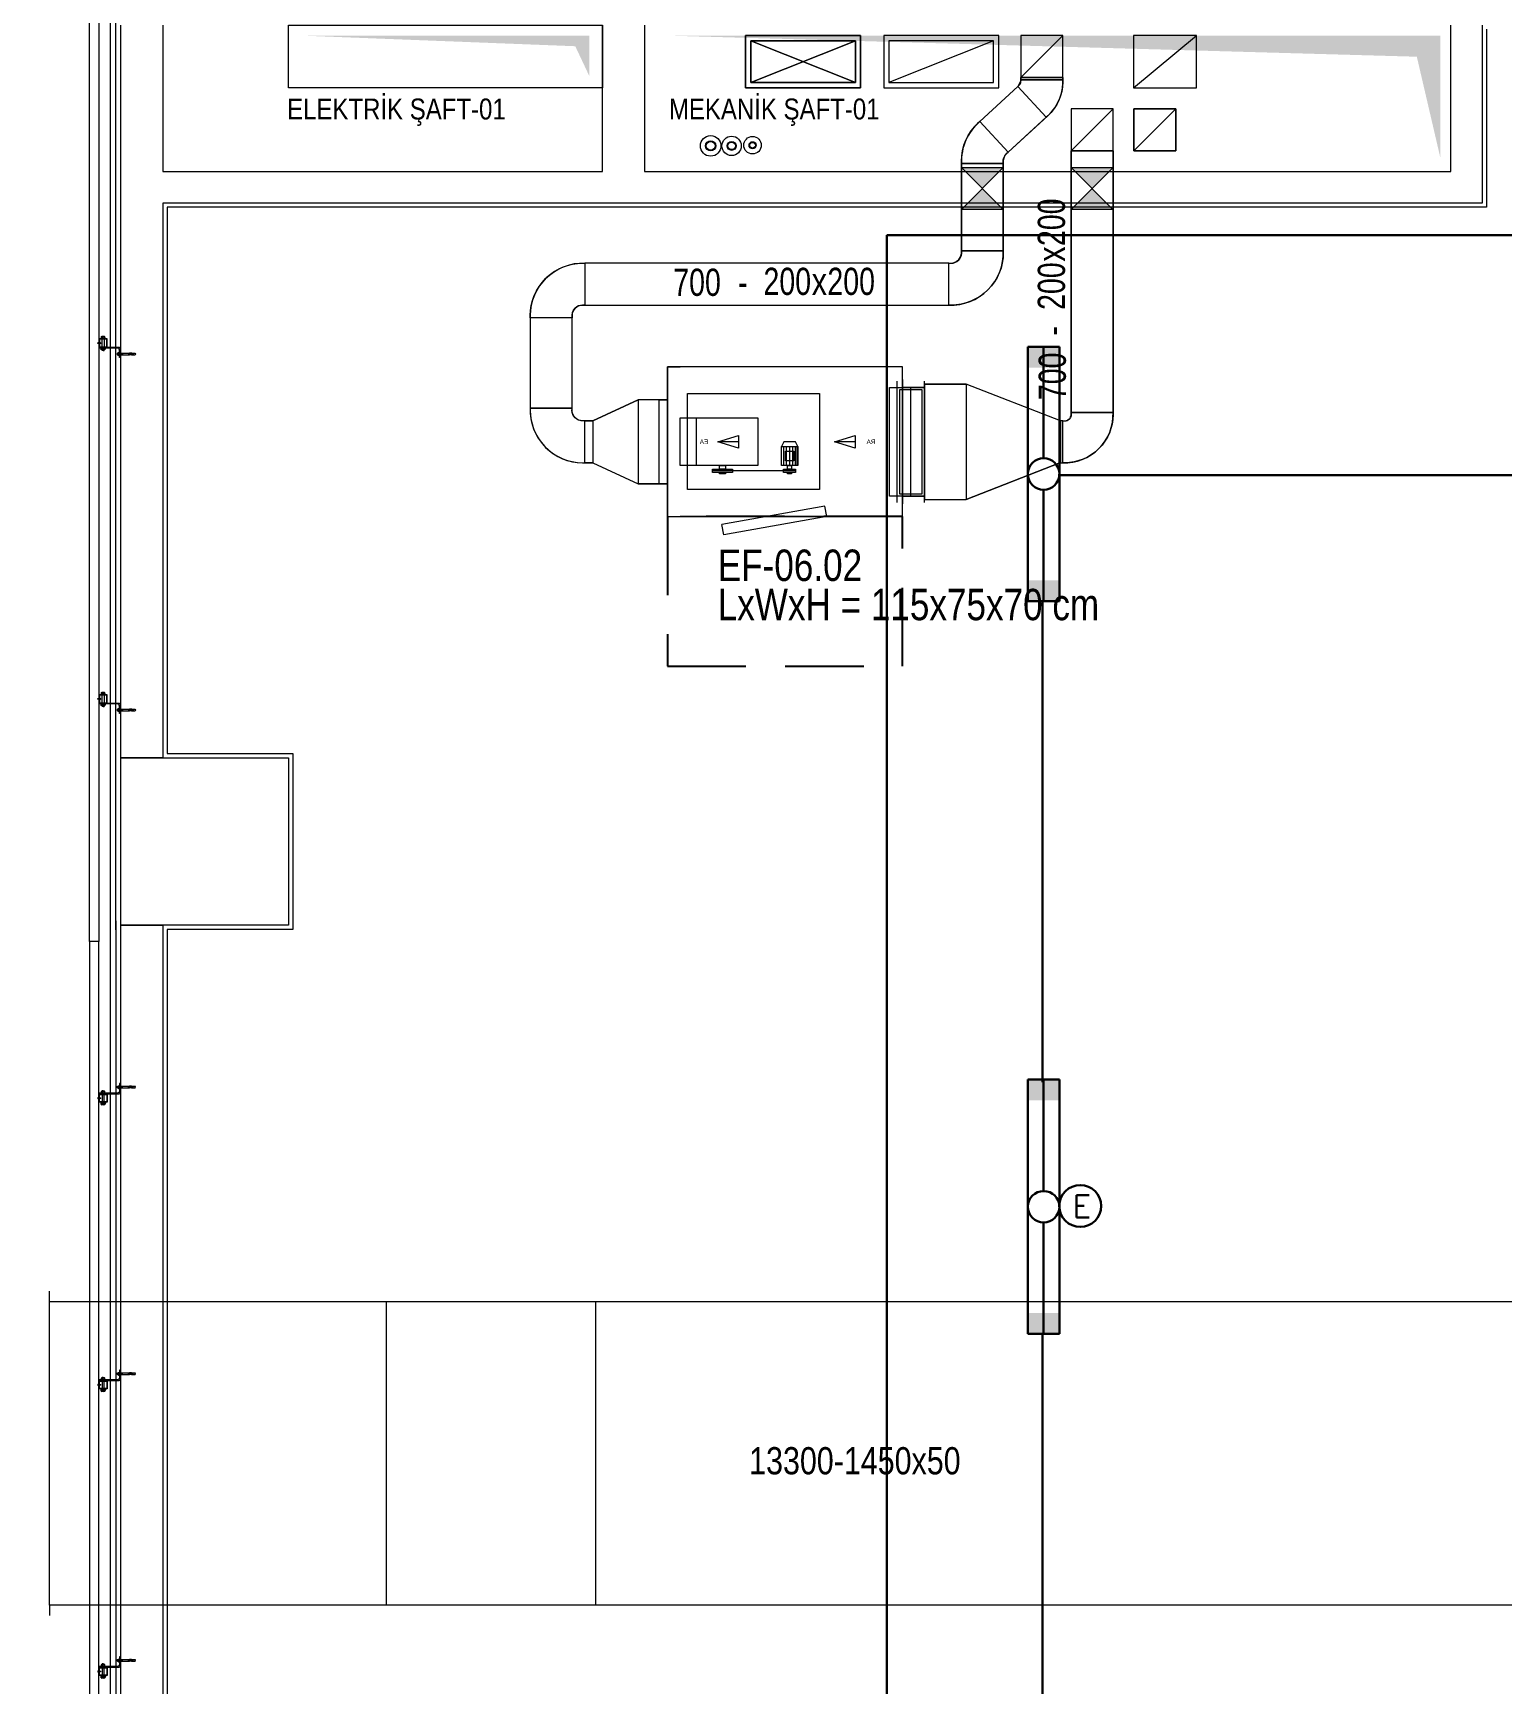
# Model space of a CAD drawing. Extents: x -2012 to 34975, y -1043 to 8321.
# Drawn here: x 9754 to 10455, y 2751 to 3539 of the extents above; entities that cross this region are included whole.
import ezdxf
from ezdxf.enums import TextEntityAlignment as Align

# ---------------------------------------------------------------- set-up
doc = ezdxf.new("R2010")
doc.units = 0
doc.header["$LTSCALE"] = 25
doc.header["$PDMODE"] = 1
doc.linetypes.add('DASHED', pattern=[0.75, 0.5, -0.25])
doc.layers.get('0').update_dxf_attribs({"color": 9, "lineweight": 9})
for name, color, linetype, lineweight in [('00', 9, 'Continuous', 9), ('01', 9, 'Continuous', 9), ('06D', 9, 'Continuous', 9), ('09D', 9, 'Continuous', 9), ('10', 9, 'Continuous', 9), ('10A', 9, 'Continuous', 9), ('14', 9, 'Continuous', 9), ('21', 9, 'Continuous', 9), ('33', 9, 'BATTING', 9), ('E-2x36 W SIVAÜSTÜ FLUORESAN ARMATÜR (ETANŞ)', 7, 'Continuous', 30), ('E-ACİL AYDINLATMA KİTİ', 7, 'Continuous', 30), ('E-KABLO', 7, 'Continuous', 30)]:
    doc.layers.add(name, color=color, linetype=linetype, lineweight=lineweight)
doc.styles.add('DEBI-BLOCK', font='arial.ttf', dxfattribs={"width": 0.8})
doc.styles.add('E-YAZI', font='txttw.shx')
doc.styles.add('LUCIDASANS', font='arial.ttf', dxfattribs={"width": 0.8})
doc.styles.add('MuuM_TEXT-STANDART', font='ARIALN.TTF')
doc.styles.add('Y200-ARIAL', font='arial.ttf', dxfattribs={"width": 0.8})
doc.linetypes.add('BATTING', pattern='A,0.0001,-0.1,[134,ltypeshp.shx,S=0.1,R=0,X=-0.1,Y=0],-0.2,[134,ltypeshp.shx,S=0.1,R=180,X=0.1,Y=0],-0.1', length=0.4001)

# ---------------------------------------------------------------- blocks, each defined once
blk = doc.blocks.new('p-kolon-80x80-vw')
at = {"layer": '01'}
blk.add_lwpolyline([(-40, -40), (-40, 40), (40, 40), (40, -40)], close=True, dxfattribs=at)
blk = doc.blocks.new('cxvxv')
for p, q in [((-21988.4, 8560.98, 0), (-21988.4, 8560.32, 0)), ((-21988.4, 8560.32, 0), (-21986.64, 8560.32, 0)), ((-21986.86, 8561.07, 0), (-21988.18, 8561.07, 0)), ((-21988.02, 8561.25, 0), (-21987.03, 8561.3, 0)), ((-21988.02, 8561.25, 0), (-21988, 8561.26, 0)), ((-21988, 8561.23, 0), (-21988.02, 8561.25, 0)), ((-21988.02, 8561.13, 0), (-21987.03, 8561.19, 0)), ((-21988.02, 8561.13, 0), (-21988, 8561.14, 0)), ((-21988, 8561.11, 0), (-21988.02, 8561.13, 0)), ((-21988.02, 8560.32, 0), (-21987.02, 8560.32, 0)), ((-21988.02, 8560.28, 0), (-21988.02, 8560.32, 0)), ((-21988.02, 8560.11, 0), (-21988.02, 8555.61, 0)), ((-21988, 8561.3, 0), (-21987.94, 8561.35, 0)), ((-21988, 8561.26, 0), (-21988, 8561.3, 0)), ((-21988, 8561.14, 0), (-21988, 8561.23, 0)), ((-21988, 8561.07, 0), (-21988, 8561.11, 0)), ((-21987.96, 8560.98, 0), (-21987.96, 8560.32, 0)), ((-21987.54, 8561.35, 0), (-21987.94, 8561.35, 0)), ((-21987.7, 8561.05, 0), (-21987.7, 8561.08, 0)), ((-21987.7, 8561.07, 0), (-21987.7, 8561.07, 0)), ((-21987.54, 8561.35, 0), (-21987.1, 8561.35, 0)), ((-21987.03, 8561.3, 0), (-21987.1, 8561.35, 0)), ((-21987.08, 8560.64, 0), (-21987.08, 8560.98, 0)), ((-21987.08, 8560.64, 0), (-21987.08, 8560.32, 0)), ((-21987.06, 8560.32, 0), (-21987.06, 8560.28, 0)), ((-21987.06, 8555.61, 0), (-21987.06, 8560.11, 0)), ((-21987.05, 8561.32, 0), (-21987.03, 8561.3, 0)), ((-21987.03, 8561.3, 0), (-21987.05, 8561.28, 0)), ((-21987.03, 8561.3, 0), (-21987.05, 8561.29, 0)), ((-21987.05, 8561.28, 0), (-21987.05, 8561.2, 0)), ((-21987.05, 8561.2, 0), (-21987.03, 8561.19, 0)), ((-21987.03, 8561.19, 0), (-21987.05, 8561.17, 0)), ((-21987.05, 8561.17, 0), (-21987.05, 8561.08, 0)), ((-21987.05, 8561.08, 0), (-21987.03, 8561.07, 0)), ((-21987.02, 8560.32, 0), (-21987.02, 8560.28, 0)), ((-21987.02, 8555.61, 0), (-21987.02, 8560.11, 0)), ((-21986.64, 8560.32, 0), (-21986.64, 8560.98, 0)), ((-21988.4, 8555.4, 0), (-21986.64, 8555.4, 0)), ((-21988.4, 8554.74, 0), (-21988.4, 8555.4, 0)), ((-21986.86, 8554.65, 0), (-21988.17, 8554.65, 0)), ((-21988.02, 8555.44, 0), (-21988.02, 8555.4, 0)), ((-21988.02, 8555.4, 0), (-21987.02, 8555.4, 0)), ((-21987.96, 8554.74, 0), (-21987.96, 8555.4, 0)), ((-21987.08, 8555.08, 0), (-21987.08, 8555.4, 0)), ((-21987.08, 8555.08, 0), (-21987.08, 8554.74, 0)), ((-21987.06, 8555.4, 0), (-21987.06, 8555.44, 0)), ((-21987.02, 8555.4, 0), (-21987.02, 8555.44, 0)), ((-21986.64, 8555.4, 0), (-21986.64, 8554.74, 0))]:
    blk.add_line(p, q)
at = {"elevation": 0}
for points in [[(-21986.3, 8560.11), (-21988.7, 8560.11), (-21988.7, 8560.28), (-21986.3, 8560.28)], [(-21986.3, 8555.61), (-21988.7, 8555.61), (-21988.7, 8555.44), (-21986.3, 8555.44)]]:
    blk.add_lwpolyline(points, close=True, dxfattribs=at)
for points in [[(-21987.98, 8560.28), (-21987.98, 8560.32)], [(-21987.98, 8560.11), (-21987.98, 8555.61)], [(-21987.98, 8555.44), (-21987.98, 8555.4)]]:
    blk.add_lwpolyline(points, dxfattribs=at)
for centre, radius, start, end in [((-21988.18, 8560.75, 0), 0.315, 45.8497, 134.1503), ((-21987.52, 8559.95, 0), 1.12, 66.87008, 113.12992), ((-21987.52, 8559.95, 0), 1.12, 66.87008, 113.12992), ((-21986.86, 8560.76, 0), 0.313, 45.44896, 134.55104), ((-21988.18, 8554.97, 0), 0.315, 225.8497, 314.1503), ((-21987.52, 8555.77, 0), 1.12, 246.87008, 293.12992), ((-21987.52, 8555.77, 0), 1.12, 246.87008, 293.12992), ((-21986.86, 8554.96, 0), 0.313, 225.44896, 314.55104)]:
    blk.add_arc(centre, radius, start, end)
blk = doc.blocks.new('VIDA')
for p, q in [((-18072, 6523.9), (-18071.9, 6524)), ((-18071.9, 6523.8), (-18072, 6523.9)), ((-18071.9, 6524), (-18070.1, 6524.7)), ((-18069.6, 6522.9), (-18071.9, 6523.8)), ((-18069.7, 6524.9), (-18070.6, 6523.2)), ((-18070.6, 6523.2), (-18070.1, 6524.7)), ((-18070.1, 6524.7), (-18069.9, 6525.1)), ((-18069.9, 6525.1), (-18070.1, 6524.1)), ((-18070.1, 6524.1), (-18070, 6524.3)), ((-18070, 6524.3), (-18069.8, 6525.1)), ((-18069.9, 6525.1), (-18069.8, 6525.1)), ((-18069.8, 6525.1), (-18069.7, 6524.9)), ((-18069.7, 6524.9), (-18069.3, 6525)), ((-18069.6, 6522.8), (-18069.1, 6525)), ((-18069.6, 6522.8), (-18069.6, 6522.9)), ((-18069.4, 6522.4), (-18069.6, 6522.8)), ((-18068.9, 6525.3), (-18069.4, 6522.4)), ((-18069.3, 6522.4), (-18069.4, 6522.4)), ((-18069.3, 6522.4), (-18068.9, 6525.3)), ((-18069.3, 6525), (-18069.1, 6525)), ((-18069.1, 6522.8), (-18069.3, 6522.4)), ((-18069.1, 6525), (-18068.9, 6525.3)), ((-18068.7, 6522.8), (-18069.1, 6522.8)), ((-18068.9, 6525.3), (-18068.9, 6525.3)), ((-18068.9, 6525.3), (-18068.7, 6525)), ((-18068.7, 6522.8), (-18068.2, 6525)), ((-18068.7, 6525), (-18068.2, 6525)), ((-18068.5, 6522.4), (-18068.7, 6522.8)), ((-18068, 6525.3), (-18068.5, 6522.4)), ((-18068.4, 6522.4), (-18068.5, 6522.4)), ((-18068.4, 6522.4), (-18067.9, 6525.3)), ((-18068.2, 6522.8), (-18068.4, 6522.4)), ((-18068.2, 6522.8), (-18068.4, 6522.4)), ((-18068.2, 6525), (-18068, 6525.3)), ((-18067.7, 6525), (-18068.2, 6522.8)), ((-18067.7, 6522.8), (-18068.2, 6522.8)), ((-18067.9, 6525.3), (-18068, 6525.3)), ((-18067.9, 6525.3), (-18067.7, 6525)), ((-18067.7, 6522.8), (-18067.2, 6525)), ((-18067.7, 6525), (-18067.2, 6525)), ((-18067.5, 6522.4), (-18067.7, 6522.8)), ((-18067, 6525.3), (-18067.5, 6522.4)), ((-18067.4, 6522.4), (-18067.5, 6522.4)), ((-18067.4, 6522.4), (-18066.9, 6525.3)), ((-18067.2, 6522.8), (-18067.4, 6522.4)), ((-18067.2, 6522.8), (-18067.4, 6522.4)), ((-18067.2, 6525), (-18067, 6525.3)), ((-18066.7, 6525), (-18067.2, 6522.8)), ((-18066.7, 6522.8), (-18067.2, 6522.8)), ((-18066.9, 6525.3), (-18067, 6525.3)), ((-18066.9, 6525.3), (-18066.7, 6525)), ((-18066.3, 6525), (-18066.7, 6525)), ((-18066.7, 6522.8), (-18066.3, 6525)), ((-18066.5, 6522.4), (-18066.7, 6522.8)), ((-18066.1, 6525.3), (-18066.5, 6522.4)), ((-18066.5, 6522.4), (-18066, 6525.3)), ((-18066.3, 6522.8), (-18066.5, 6522.4)), ((-18066.3, 6522.8), (-18066.5, 6522.4)), ((-18066.5, 6522.4), (-18066.5, 6522.4)), ((-18066.3, 6525), (-18066.1, 6525.3)), ((-18065.8, 6525), (-18066.3, 6522.8)), ((-18066.3, 6522.8), (-18065.8, 6522.8)), ((-18066, 6525.3), (-18066.1, 6525.3)), ((-18066, 6525.3), (-18065.8, 6525)), ((-18065.8, 6522.8), (-18065.3, 6525)), ((-18065.8, 6525), (-18065.3, 6525)), ((-18065.6, 6522.4), (-18065.8, 6522.8)), ((-18065.1, 6525.3), (-18065.6, 6522.4)), ((-18065.5, 6522.4), (-18065.6, 6522.4)), ((-18065.5, 6522.4), (-18065, 6525.3)), ((-18065.3, 6522.8), (-18065.5, 6522.4)), ((-18065.3, 6522.8), (-18065.5, 6522.4)), ((-18065.3, 6525), (-18065.1, 6525.3)), ((-18064.8, 6525), (-18065.3, 6522.8)), ((-18064.8, 6522.8), (-18065.3, 6522.8)), ((-18065.1, 6525.3), (-18065, 6525.3)), ((-18065, 6525.3), (-18064.8, 6525)), ((-18064.8, 6525), (-18064.3, 6525)), ((-18064.8, 6522.8), (-18064.3, 6525)), ((-18064.6, 6522.4), (-18064.8, 6522.8)), ((-18064.1, 6525.3), (-18064.6, 6522.4)), ((-18064.5, 6522.4), (-18064.6, 6522.4)), ((-18064.5, 6522.4), (-18064, 6525.3)), ((-18064.3, 6522.8), (-18064.5, 6522.4)), ((-18064.3, 6522.8), (-18064.5, 6522.4)), ((-18064.3, 6525), (-18064.1, 6525.3)), ((-18063.8, 6525), (-18064.3, 6522.8)), ((-18063.8, 6522.8), (-18064.3, 6522.8)), ((-18064, 6525.3), (-18064.1, 6525.3)), ((-18064, 6525.3), (-18063.8, 6525)), ((-18063.8, 6522.8), (-18062, 6525)), ((-18062, 6525), (-18063.8, 6525)), ((-18063.6, 6522.4), (-18063.8, 6522.8)), ((-18063.6, 6522.4), (-18061.7, 6525.3)), ((-18061.8, 6525.3), (-18063.6, 6522.4)), ((-18062, 6522.8), (-18063.6, 6522.4)), ((-18062, 6522.8), (-18063.6, 6522.4)), ((-18063.6, 6522.4), (-18063.6, 6522.4)), ((-18061.5, 6525), (-18063.4, 6522.8)), ((-18063.4, 6522.8), (-18061.5, 6522.8)), ((-18061.7, 6525.3), (-18063.2, 6525.3)), ((-18062.7, 6522.4), (-18061.5, 6522.8)), ((-18062.6, 6522.4), (-18062.1, 6525.3)), ((-18062.4, 6522.8), (-18062.6, 6522.4)), ((-18062.4, 6522.8), (-18062.6, 6522.4)), ((-18062.6, 6522.4), (-18061.3, 6522.4)), ((-18062.4, 6525), (-18062.2, 6525.3)), ((-18061.5, 6525), (-18062.4, 6525)), ((-18061.5, 6522.8), (-18062.4, 6525)), ((-18061.9, 6525), (-18062.4, 6522.8)), ((-18061.9, 6522.8), (-18062.4, 6522.8)), ((-18062.2, 6525.3), (-18062.1, 6525.3)), ((-18062.2, 6525.3), (-18061.3, 6522.4)), ((-18062.1, 6525.3), (-18061.9, 6525)), ((-18062, 6525), (-18061.8, 6525.3)), ((-18061.9, 6525), (-18061.4, 6525)), ((-18061.9, 6522.8), (-18061.4, 6525)), ((-18061.7, 6522.4), (-18061.9, 6522.8)), ((-18061.2, 6525.3), (-18061.7, 6522.4)), ((-18061.7, 6525.3), (-18061.5, 6525)), ((-18061.6, 6522.4), (-18061.7, 6522.4)), ((-18061.6, 6522.4), (-18061.2, 6525.3)), ((-18061.4, 6522.8), (-18061.6, 6522.4)), ((-18061.4, 6522.8), (-18061.6, 6522.4)), ((-18061.4, 6525), (-18061.2, 6525.3)), ((-18061, 6525), (-18061.4, 6522.8)), ((-18060.9, 6522.8), (-18061.4, 6522.8)), ((-18061.2, 6525.3), (-18061, 6525)), ((-18061.2, 6525.3), (-18061.2, 6525.3)), ((-18061, 6525), (-18060.5, 6525)), ((-18060.9, 6522.8), (-18060.5, 6525)), ((-18060.7, 6522.4), (-18060.9, 6522.8)), ((-18060.7, 6522.4), (-18060.2, 6525.3)), ((-18060.3, 6525.3), (-18060.7, 6522.4)), ((-18060.5, 6522.8), (-18060.7, 6522.4)), ((-18060.5, 6522.8), (-18060.7, 6522.4)), ((-18060.7, 6522.4), (-18060.7, 6522.4)), ((-18060.5, 6525), (-18060.3, 6525.3)), ((-18060, 6525), (-18060.5, 6522.8)), ((-18060.5, 6522.8), (-18060, 6522.8)), ((-18060.3, 6525.3), (-18060.2, 6525.3)), ((-18060.2, 6525.3), (-18060, 6525)), ((-18060, 6525), (-18059.5, 6525)), ((-18060, 6522.8), (-18059.5, 6525)), ((-18059.8, 6522.4), (-18060, 6522.8)), ((-18059.3, 6525.3), (-18059.8, 6522.4)), ((-18059.7, 6522.4), (-18059.8, 6522.4)), ((-18059.7, 6522.4), (-18059.2, 6525.3)), ((-18059.5, 6522.8), (-18059.7, 6522.4)), ((-18059.5, 6522.8), (-18059.7, 6522.4)), ((-18059.5, 6525), (-18059.3, 6525.3)), ((-18059.2, 6524), (-18059.5, 6522.8)), ((-18059.5, 6522.8), (-18059.2, 6522.8)), ((-18059.3, 6525.3), (-18059.2, 6525.3)), ((-18058.1, 6526.6), (-18059.2, 6526.6)), ((-18059.2, 6521.2), (-18059.2, 6526.6)), ((-18058.1, 6521.2), (-18059.2, 6521.2))]:
    blk.add_line(p, q)
for points in [[(-18068.7, 6525), (-18069.1, 6522.8)], [(-18057.2, 6524.3), (-18057.5, 6524), (-18057.5, 6523.8), (-18057.2, 6523.5)]]:
    blk.add_lwpolyline(points)
for centre, start, end in [((-18062.4, 6523.6), 7.50951, 35.24269), ((-18062.4, 6524.2), 324.75731, 352.49049)]:
    blk.add_arc(centre, 5.21, start, end)
blk = doc.blocks.new('çelik dübel')
at = {"ltscale": 7}
for p, q in [((-87.2, -2), (-85, 2)), ((-85, -6), (-85, 2)), ((-68, 2), (-85, 2)), ((-75, -6), (-75, 2)), ((-70, -6), (-70, 2)), ((-68, 3), (-58, 2)), ((-68, -7), (-68, 3)), ((-58, -6), (-58, 2)), ((-8.5, 2), (-58, 2)), ((-53, 1.5), (-58, 1.5)), ((-53, -6), (-53, 2)), ((-25, -6), (-25, 2)), ((-25, -6), (-23.9, 2)), ((-23, -6), (-21.9, 2)), ((-21, -6), (-19.9, 2)), ((-19, -6), (-17.9, 2)), ((-17, -6), (-15.9, 2)), ((-85, -6), (-87.2, -2)), ((-68, -6), (-85, -6)), ((-68, -7), (-58, -6)), ((-53, -5.5), (-58, -5.5)), ((-8.5, -6), (-58, -6))]:
    blk.add_line(p, q, dxfattribs=at)
for p, q in [((-15, -6), (-13.9, 2)), ((-13, -6), (-11.9, 2)), ((-11, -6), (-10, 1.1)), ((-10, -9), (-10, 5)), ((-9, 5), (-10, 5)), ((-10, 3), (-10, 5)), ((-9, -9), (-9, 5)), ((-8.5, 2), (-8.5, 3)), ((-8.5, -4), (-8.5, 0)), ((-5, 4), (-7.5, 4)), ((-5, 1), (-7.5, 1)), ((-4, 2), (-4, 3)), ((-1, 2), (-4, 2)), ((-4, -4), (-4, 0)), ((-3, -6), (-1.9, 2)), ((-1, -6), (0, 1.1)), ((0, -5), (0, 1)), ((-10, -7), (-10, -9.1)), ((-9, -9), (-10, -9)), ((-8.5, -6), (-8.5, -7)), ((-5, -5), (-7.5, -5)), ((-5, -8), (-7.5, -8)), ((-4, -6), (-4, -7)), ((-1, -6), (-4, -6))]:
    blk.add_line(p, q)
for points in [[(-68, 0.6), (-67.4, 0.4), (-67, 0.1), (-66.6, -0.3), (-66.2, -0.8), (-65.9, -1.3), (-65.7, -1.9), (-65.4, -2.3), (-65.2, -2.8), (-65, -3.1), (-64.8, -3.3), (-64.6, -3.5), (-64.4, -3.6), (-64.2, -3.5), (-63.9, -3.5), (-63.7, -3.3), (-63.5, -3.1), (-63.2, -2.9), (-62.9, -2.6), (-62.7, -2.3), (-62.4, -2), (-62.1, -1.7), (-61.9, -1.4), (-61.6, -1.1), (-61.4, -0.9), (-61.2, -0.7), (-61, -0.6), (-60.8, -0.5), (-60.6, -0.5), (-60.4, -0.5), (-60.3, -0.7), (-60.1, -0.9), (-59.9, -1.1), (-59.8, -1.5), (-59.6, -1.9), (-59.4, -2.3), (-59.2, -2.7), (-58.9, -3), (-58.7, -3.3), (-58.4, -3.5), (-58, -3.5)], [(-68, -0.5), (-68, -0.5), (-67.9, -0.5), (-67.9, -0.5), (-67.8, -0.5), (-67.8, -0.6), (-67.7, -0.6), (-67.7, -0.6), (-67.6, -0.7), (-67.6, -0.7), (-67.6, -0.8), (-67.5, -0.8), (-67.5, -0.8), (-67.5, -0.9), (-67.4, -0.9), (-67.4, -0.9), (-67.3, -1), (-67.3, -1), (-67.3, -1.1), (-67.2, -1.1), (-67.2, -1.2), (-67.2, -1.2), (-67.1, -1.3), (-67.1, -1.3), (-67.1, -1.4), (-67, -1.4), (-67, -1.5), (-67, -1.5), (-66.9, -1.6), (-66.9, -1.6), (-66.9, -1.7), (-66.9, -1.7), (-66.8, -1.8), (-66.8, -1.9), (-66.8, -1.9), (-66.7, -2), (-66.7, -2), (-66.7, -2.1), (-66.6, -2.2), (-66.6, -2.2), (-66.6, -2.3), (-66.6, -2.3), (-66.5, -2.4), (-66.5, -2.5), (-66.5, -2.5), (-66.4, -2.6), (-66.4, -2.7), (-66.4, -2.7), (-66.3, -2.8), (-66.3, -2.8), (-66.3, -2.9), (-66.3, -3), (-66.2, -3), (-66.2, -3.1), (-66.2, -3.1), (-66.1, -3.2), (-66.1, -3.2), (-66.1, -3.3), (-66, -3.4), (-66, -3.4), (-66, -3.5), (-65.9, -3.5), (-65.9, -3.6), (-65.9, -3.6), (-65.8, -3.7), (-65.8, -3.7), (-65.7, -3.8), (-65.7, -3.8), (-65.7, -3.9), (-65.6, -3.9), (-65.6, -4), (-65.5, -4), (-65.5, -4.1), (-65.4, -4.1), (-65.4, -4.1), (-65.3, -4.2), (-65.3, -4.2), (-65.2, -4.3), (-65.2, -4.3), (-65.1, -4.3), (-65, -4.4), (-65, -4.4), (-64.9, -4.4), (-64.9, -4.4), (-64.8, -4.5), (-64.7, -4.5), (-64.7, -4.5), (-64.6, -4.5), (-64.5, -4.5), (-64.5, -4.5), (-64.4, -4.5), (-64.3, -4.5), (-64.3, -4.5), (-64.2, -4.5), (-64.1, -4.5), (-64.1, -4.5), (-64, -4.5), (-64, -4.5), (-63.9, -4.5), (-63.8, -4.5), (-63.8, -4.5), (-63.7, -4.4), (-63.7, -4.4), (-63.6, -4.4), (-63.6, -4.4), (-63.5, -4.4), (-63.4, -4.3), (-63.4, -4.3), (-63.3, -4.3), (-63.3, -4.3), (-63.3, -4.2), (-63.2, -4.2), (-63.2, -4.2), (-63.1, -4.1), (-63.1, -4.1), (-63, -4.1), (-63, -4), (-62.9, -4), (-62.9, -4), (-62.9, -3.9), (-62.8, -3.9), (-62.8, -3.9), (-62.7, -3.8), (-62.7, -3.8), (-62.7, -3.8), (-62.6, -3.7), (-62.6, -3.7), (-62.5, -3.6), (-62.5, -3.6), (-62.5, -3.6), (-62.4, -3.5), (-62.4, -3.5), (-62.4, -3.5), (-62.3, -3.4), (-62.3, -3.4), (-62.2, -3.3), (-62.2, -3.3), (-62.2, -3.3), (-62.1, -3.2), (-62.1, -3.2), (-62.1, -3.1), (-62, -3.1), (-62, -3.1), (-62, -3), (-61.9, -3), (-61.9, -2.9), (-61.9, -2.9), (-61.8, -2.9), (-61.8, -2.8), (-61.7, -2.8), (-61.7, -2.7), (-61.7, -2.7), (-61.6, -2.6), (-61.6, -2.6), (-61.6, -2.6), (-61.5, -2.5), (-61.5, -2.5), (-61.5, -2.5), (-61.4, -2.4), (-61.4, -2.4), (-61.4, -2.3), (-61.3, -2.3), (-61.3, -2.3), (-61.3, -2.2), (-61.3, -2.2), (-61.2, -2.2), (-61.2, -2.1), (-61.2, -2.1), (-61.1, -2), (-61.1, -2), (-61.1, -2), (-61, -1.9), (-61, -1.9), (-61, -1.9), (-61, -1.9), (-60.9, -1.8), (-60.9, -1.8), (-60.9, -1.8), (-60.9, -1.8), (-60.9, -1.8), (-60.9, -1.7), (-60.8, -1.7), (-60.8, -1.7), (-60.8, -1.7), (-60.8, -1.7), (-60.8, -1.7), (-60.8, -1.8), (-60.7, -1.8), (-60.7, -1.8), (-60.7, -1.8), (-60.7, -1.9), (-60.7, -1.9), (-60.7, -1.9), (-60.6, -2), (-60.6, -2), (-60.6, -2.1), (-60.6, -2.1), (-60.6, -2.1), (-60.5, -2.2), (-60.5, -2.2), (-60.5, -2.3), (-60.5, -2.3), (-60.4, -2.4), (-60.4, -2.5), (-60.4, -2.5), (-60.4, -2.6), (-60.3, -2.6), (-60.3, -2.7), (-60.3, -2.7), (-60.3, -2.8), (-60.2, -2.8), (-60.2, -2.9), (-60.2, -3), (-60.1, -3), (-60.1, -3.1), (-60.1, -3.1), (-60, -3.2), (-60, -3.2), (-59.9, -3.3), (-59.9, -3.4), (-59.9, -3.4), (-59.8, -3.5), (-59.8, -3.5), (-59.7, -3.6), (-59.7, -3.6), (-59.6, -3.7), (-59.6, -3.8), (-59.5, -3.8), (-59.5, -3.9), (-59.4, -3.9), (-59.3, -4), (-59.3, -4), (-59.2, -4.1), (-59.1, -4.2), (-59, -4.2), (-58.9, -4.3), (-58.8, -4.3), (-58.6, -4.4), (-58.4, -4.4), (-58.2, -4.5), (-58, -4.5)]]:
    blk.add_lwpolyline(points)
for centre, start, end in [((-7.5, 3), 90, 180), ((-7.5, 2), 180, 270), ((-7.5, 0), 90, 180), ((-5, 3), 0, 90), ((-5, 2), 270, 0), ((-5, 0), 0, 90), ((-1, 1), 0, 90), ((-7.5, -4), 180, 270), ((-7.5, -6), 90, 180), ((-7.5, -7), 180, 270), ((-5, -4), 270, 0), ((-5, -6), 0, 90), ((-5, -7), 270, 0), ((-1, -5), 270, 0)]:
    blk.add_arc(centre, 1, start, end)
blk = doc.blocks.new('kjdol')
at = {"elevation": -249.79}
for points in [[(77397.97, 60089.9), (77397.97, 60085.9), (77393.97, 60085.9), (77393.97, 60089.9)], [(77397.77, 60089.7), (77397.77, 60086.1), (77394.17, 60086.1), (77394.17, 60089.7)]]:
    blk.add_lwpolyline(points, close=True, dxfattribs=at)
at = {"ltscale": 10, "elevation": -278.89}
blk.add_lwpolyline([(77394.12, 60089.89), (77403.28, 60089.89, 0.460237), (77404.18, 60090.79), (77404.18, 60094.89), (77403.78, 60094.89), (77403.78, 60091.29, -0.414214), (77402.78, 60090.29), (77394.12, 60090.29)], format="xyb", close=True, dxfattribs=at)
blk.add_blockref('cxvxv', (99383.5, 51530.11, -249.79))
at = {"extrusion": (0, 0, -1), "xscale": 0.1000000000058208, "yscale": 0.1000000000058208, "zscale": -0.0999999999999091}
blk.add_blockref('çelik dübel', (-77402.74, 60093.36, 459.25), dxfattribs=at)
at = {"xscale": 0.1000000000058208, "yscale": 0.1000000000058208, "zscale": 0.1000000000058208, "rotation": 180}
blk.add_blockref('VIDA', (75587.75, 60740.29, -249.79), dxfattribs=at)
blk = doc.blocks.new('DEBI001')
at = {"extrusion": (-1, 0, 2e-16)}
blk.add_point((0, 0), dxfattribs=at)
at = {"style": 'DEBI-BLOCK', "width": 0.75, "flags": 8}
for tag, p in [('DEBI', (0.3, 0.2)), ('-', (1.277, 0.2))]:
    blk.add_attdef(tag, text='', height=1, dxfattribs=at).set_placement(p, align=Align.BOTTOM_RIGHT)
blk.add_attdef('KESITX', text='', height=1, dxfattribs=at).set_placement((3.614, 1.533), align=Align.TOP_RIGHT)
at = {"style": 'DEBI-BLOCK', "width": 0.8, "flags": 8}
blk.add_attdef('X', text='', height=1, dxfattribs=at).set_placement((3.918, 1.533), align=Align.TOP_CENTER)
at = {"style": 'DEBI-BLOCK', "width": 0.75, "flags": 8}
blk.add_attdef('KESITY', text='', height=1, dxfattribs=at).set_placement((4.213, 1.533), align=Align.TOP_LEFT)
at = {"style": 'DEBI-BLOCK', "width": 0.75, "flags": 9}
blk.add_attdef('ID', text='', height=0.3, dxfattribs=at).set_placement((0, 0), align=Align.MIDDLE)
blk = doc.blocks.new('p-1.mekanik_cihaz')
h = blk.add_hatch(color=256)
h.paths.add_polyline_path([(2801.31, -378.04), (2811.31, -388.04), (2821.31, -378.04)])
h.paths.add_polyline_path([(2821.3, -398.04), (2811.31, -388.04), (2801.3, -398.04)])
h = blk.add_hatch(color=256)
h.paths.add_polyline_path([(2853.69, -378.04), (2863.69, -388.04), (2873.69, -378.04)])
h.paths.add_polyline_path([(2873.68, -398.04), (2863.69, -388.04), (2853.68, -398.04)])
for p, q in [((2829.69, -335), (2849.69, -315)), ((2883.49, -339.99), (2913.49, -314.99)), ((2750.69, -317.5), (2700.69, -337.5)), ((2700.69, -317.5), (2750.69, -337.5)), ((2816.69, -317.5), (2766.69, -337.5)), ((2853.69, -370), (2873.69, -350)), ((2883.69, -370), (2903.69, -350)), ((2801.3, -398.04), (2821.31, -378.04)), ((2821.3, -398.04), (2801.31, -378.04)), ((2853.68, -398.04), (2873.69, -378.04)), ((2873.68, -398.04), (2853.69, -378.04)), ((2660.94, -473.25), (2667.04, -473.25)), ((2660.94, -544.75), (2660.94, -473.25)), ((2737.04, -473.25), (2667.04, -473.25)), ((2767.04, -473.25), (2737.04, -473.25)), ((2773.14, -473.25), (2767.04, -473.25)), ((2770.64, -538.05), (2770.64, -480.05)), ((2773.14, -544.75), (2773.14, -473.25)), ((2783.64, -538.05), (2783.64, -480.05)), ((2777.14, -535.05), (2777.14, -483.05)), ((2783.64, -481.55), (2803.64, -481.55)), ((2803.64, -481.55), (2803.64, -536.55)), ((2848.63, -499.05), (2803.64, -481.55)), ((2625.33, -499.05), (2646.94, -489.05)), ((2656.94, -489.05), (2646.94, -489.05)), ((2646.94, -489.05), (2646.94, -529.05)), ((2656.94, -529.05), (2656.94, -489.05)), ((2674.84, -520.45), (2674.84, -497.55)), ((2716.54, -520.45), (2716.54, -511.25)), ((2717.84, -520.45), (2717.84, -511.25)), ((2719.34, -520.45), (2719.34, -511.25)), ((2720.74, -520.45), (2720.74, -511.25)), ((2722.04, -520.45), (2722.04, -511.25)), ((2722.84, -520.45), (2722.84, -511.25)), ((2723.14, -520.45), (2723.14, -511.25)), ((2625.33, -519.05), (2646.94, -529.05)), ((2848.37, -519.05), (2803.64, -536.55)), ((2721.84, -522.85), (2682.64, -522.85)), ((2656.94, -529.05), (2646.94, -529.05)), ((2736.14, -539.85), (2686.94, -548.55)), ((2737.04, -544.75), (2736.14, -539.85)), ((2783.64, -536.55), (2803.64, -536.55)), ((2660.94, -544.75), (2667.04, -544.75)), ((2737.04, -544.75), (2667.04, -544.75)), ((2687.84, -553.45), (2686.94, -548.55)), ((2737.04, -544.75), (2687.84, -553.45)), ((2767.04, -544.75), (2737.04, -544.75)), ((2773.14, -544.75), (2767.04, -544.75))]:
    blk.add_line(p, q)
at = {"ltscale": 10}
for p, q in [((2365.9, -919.74), (2365.9, -914.74)), ((2526.58, -919.74), (2526.58, -1064.74)), ((2626.58, -919.74), (2626.58, -1064.74)), ((2365.9, -1064.74), (2365.9, -1069.74))]:
    blk.add_line(p, q, dxfattribs=at)
for points in [[(2698.19, -340), (2753.19, -340), (2753.19, -315), (2698.19, -315)], [(2764.19, -340), (2819.19, -340), (2819.19, -315), (2764.19, -315)], [(2849.69, -315), (2829.69, -315), (2829.69, -335), (2849.69, -335)], [(2913.49, -314.99), (2883.49, -314.99), (2883.49, -339.99), (2913.49, -339.99)], [(2700.69, -337.5), (2750.69, -337.5), (2750.69, -317.5), (2700.69, -317.5)], [(2766.69, -337.5), (2816.69, -337.5), (2816.69, -317.5), (2766.69, -317.5)], [(2829.69, -336.13), (2829.69, -335), (2849.69, -335), (2849.69, -336.13)], [(2823.67, -370.71), (2841.84, -354), (2828.31, -339.28), (2810.13, -355.98)], [(2873.69, -350), (2853.69, -350), (2853.69, -370), (2873.69, -370)], [(2903.69, -370), (2903.69, -350), (2883.69, -350), (2883.69, -370)], [(2853.69, -495.05), (2853.69, -370), (2873.69, -370), (2873.69, -495.05)], [(2821.3, -398.04), (2801.3, -398.04), (2801.31, -378.04), (2821.31, -378.04)], [(2801.31, -417.78), (2801.31, -376.07), (2821.31, -376.07), (2821.31, -417.78)], [(2873.68, -398.04), (2853.68, -398.04), (2853.69, -378.04), (2873.69, -378.04)], [(2621.43, -443.78), (2795.31, -443.78), (2795.31, -423.78), (2621.43, -423.78)], [(2615.43, -493.05), (2615.43, -449.78), (2595.43, -449.78), (2595.43, -493.05)], [(2660.94, -538.65), (2660.94, -538.65), (2660.94, -479.35), (2660.94, -479.35), (2660.94, -538.65)], [(2773.14, -538.65), (2773.14, -538.65), (2773.14, -479.35), (2773.14, -479.35), (2773.14, -538.65)], [(2733.54, -531.85), (2670.54, -531.85), (2670.54, -486.05), (2733.54, -486.05), (2733.54, -531.85)], [(2773.14, -535.05), (2767.04, -535.05), (2767.04, -483.05), (2773.14, -483.05), (2773.14, -535.05)], [(2783.64, -535.05), (2770.64, -535.05), (2770.64, -483.05), (2783.64, -483.05), (2783.64, -535.05)], [(2782.34, -534.05), (2771.94, -534.05), (2771.94, -484.05), (2782.34, -484.05), (2782.34, -534.05)], [(2660.94, -529.05), (2656.94, -529.05), (2656.94, -489.05), (2660.94, -489.05), (2660.94, -529.05)], [(2621.43, -499.05), (2625.33, -499.05), (2625.33, -519.05), (2621.43, -519.05)], [(2704.04, -520.45), (2667.04, -520.45), (2667.04, -497.55), (2704.04, -497.55), (2704.04, -520.45)], [(2849.69, -499.05), (2848.63, -499.05), (2848.63, -519.05), (2849.69, -519.05)], [(2723.14, -520.45), (2715.44, -520.45), (2715.44, -511.25), (2723.14, -511.25), (2723.14, -520.45)], [(2721.24, -518.15), (2717.34, -518.15), (2717.34, -513.55), (2721.24, -513.55), (2721.24, -518.15)], [(2692.04, -523.65), (2682.44, -523.65), (2682.44, -522.05), (2692.04, -522.05), (2692.04, -523.65)], [(2688.64, -522.05), (2685.74, -522.05), (2685.74, -520.45), (2688.64, -520.45), (2688.64, -522.05)], [(2688.64, -524.35), (2685.74, -524.35), (2685.74, -523.65), (2688.64, -523.65), (2688.64, -524.35)], [(2722.14, -523.65), (2716.34, -523.65), (2716.34, -522.05), (2722.14, -522.05), (2722.14, -523.65)], [(2720.24, -522.05), (2718.34, -522.05), (2718.34, -520.45), (2720.24, -520.45), (2720.24, -522.05)], [(2720.24, -524.35), (2718.34, -524.35), (2718.34, -523.65), (2720.24, -523.65), (2720.24, -524.35)]]:
    blk.add_lwpolyline(points, close=True)
at = {"color": 6}
blk.add_lwpolyline([(2660.94, -473.25), (2660.94, -489.05), (2646.94, -489.05), (2625.33, -499.05), (2620.93, -499.05, -0.489461), (2615.43, -493.05), (2615.43, -449.78, -0.511845), (2621.43, -443.78), (2795.31, -443.78, 0.436744), (2821.31, -417.78), (2821.31, -376.07, -0.281612), (2823.67, -370.71), (2842.58, -353.33, 0.230473), (2849.69, -335), (2829.69, -335), (2829.69, -336.63), (2828.31, -339.28), (2810.13, -355.98, 0.229018), (2801.31, -376.07), (2801.31, -417.78, -0.511845), (2795.31, -423.78), (2621.43, -423.78, 0.425433), (2595.43, -448.78), (2595.43, -493.05, 0.425433), (2620.43, -519.05), (2625.33, -519.05), (2646.94, -529.05), (2660.94, -529.05), (2660.94, -544.75), (2773.14, -544.75), (2773.14, -535.05), (2783.64, -535.05), (2783.64, -536.55), (2803.64, -536.55), (2848.37, -519.05), (2849.69, -519.05, 0.438621), (2873.69, -495.05), (2873.69, -370), (2853.69, -370), (2853.69, -495.05, -0.56066), (2849.69, -499.05), (2848.63, -499.05), (2803.64, -481.55), (2783.64, -481.55), (2783.64, -483.05), (2773.14, -483.05), (2773.14, -473.25)], format="xyb", close=True, dxfattribs=at)
for points in [[(2828.31, -339.28), (2829.05, -338.6, 0.20988), (2829.69, -337.13), (2829.69, -336.13), (2849.69, -336.13), (2849.69, -337.13, -0.20988), (2842.58, -353.33), (2841.84, -354)], [(2823.67, -370.71), (2822.93, -371.39, 0.20988), (2821.31, -375.07), (2821.31, -376.07), (2801.31, -376.07), (2801.31, -375.07, -0.20988), (2809.4, -356.66), (2810.13, -355.98)], [(2621.43, -443.78), (2620.43, -443.78, 0.414214), (2615.43, -448.78), (2615.43, -449.78), (2595.43, -449.78), (2595.43, -448.78, -0.414214), (2620.43, -423.78), (2621.43, -423.78)], [(2795.31, -423.78), (2796.31, -423.78, 0.414214), (2801.31, -418.78), (2801.31, -417.78), (2821.31, -417.78), (2821.31, -418.78, -0.414214), (2796.31, -443.78), (2795.31, -443.78)], [(2621.43, -499.05), (2620.43, -499.05, -0.414214), (2615.43, -494.05), (2615.43, -493.05), (2595.43, -493.05), (2595.43, -494.05, 0.414214), (2620.43, -519.05), (2621.43, -519.05)], [(2849.69, -499.05), (2850.69, -499.05, 0.414214), (2853.69, -496.05), (2853.69, -495.05), (2873.69, -495.05), (2873.69, -496.05, -0.414214), (2850.69, -519.05), (2849.69, -519.05)]]:
    blk.add_lwpolyline(points, format="xyb", close=True)
for points in [[(2694.94, -509.05), (2684.94, -509.05), (2694.94, -506.05), (2694.94, -512.05), (2684.94, -509.05)], [(2723.14, -511.25), (2722.14, -509.05), (2716.44, -509.05), (2715.44, -511.25)], [(2750.64, -509.05), (2740.64, -509.05), (2750.64, -506.05), (2750.64, -512.05), (2740.64, -509.05)]]:
    blk.add_lwpolyline(points)
at = {"linetype": 'DASHED', "lineweight": -3, "ltscale": 3}
blk.add_lwpolyline([(2773.14, -544.75), (2660.94, -544.75), (2660.94, -616.25), (2773.14, -616.25)], close=True, dxfattribs=at)
at = {"ltscale": 10}
blk.add_lwpolyline([(3627.77, -1064.74), (2365.9, -1064.74), (2365.9, -919.74), (3627.77, -919.74)], close=True, dxfattribs=at)
at = {"color": 6}
blk.add_lwpolyline([(3676.77, -1113.74, 0.426168), (3627.77, -1064.74), (2365.9, -1064.74), (2365.9, -919.74), (3627.77, -919.74, -0.415723), (3821.77, -1112.74)], format="xyb", dxfattribs=at)
at = {"linetype": 'Continuous', "ltscale": 20}
for centre, radius in [((2681.58, -367.71), 4.92), ((2691.58, -367.71), 4.62), ((2701.58, -367.39), 4.18)]:
    blk.add_circle(centre, radius, dxfattribs=at)
at = {"ltscale": 0.5}
for centre, radius in [((2681.58, -367.71), 2.42), ((2681.58, -367.71), 2.09), ((2691.58, -367.71), 2.12), ((2691.58, -367.71), 1.79), ((2701.58, -367.39), 1.69), ((2701.58, -367.39), 1.36)]:
    blk.add_circle(centre, radius, dxfattribs=at)
ref = blk.add_blockref('DEBI001', (2857.69, -470.31), dxfattribs=dict(xscale=13, yscale=13, zscale=13, rotation=90))
ref.add_attrib('-', '-', dxfattribs={"height": 13, "rotation": 90, "style": 'DEBI-BLOCK', "width": 0.75, "flags": 8}).set_placement((2855.09, -453.71), align=Align.BOTTOM_RIGHT)
ref.add_attrib('KESITY', '200', dxfattribs={"height": 13, "rotation": 90, "style": 'DEBI-BLOCK', "width": 0.75, "flags": 8}).set_placement((2837.76, -415.54), align=Align.TOP_LEFT)
ref.add_attrib('X', 'x', dxfattribs={"height": 13, "rotation": 90, "style": 'DEBI-BLOCK', "width": 0.8, "flags": 8}).set_placement((2837.76, -419.37), align=Align.TOP_CENTER)
ref.add_attrib('DEBI', '700', dxfattribs={"height": 13, "rotation": 90, "style": 'DEBI-BLOCK', "width": 0.75, "flags": 8}).set_placement((2855.09, -466.41), align=Align.BOTTOM_RIGHT)
ref.add_attrib('KESITX', '200', dxfattribs={"height": 13, "rotation": 90, "style": 'DEBI-BLOCK', "width": 0.75, "flags": 8}).set_placement((2837.76, -423.33), align=Align.TOP_RIGHT)
ref = blk.add_blockref('DEBI001', (2682.54, -445.85), dxfattribs=dict(xscale=13, yscale=13, zscale=13))
ref.add_attrib('-', '-', dxfattribs={"height": 13, "style": 'DEBI-BLOCK', "width": 0.75, "flags": 8}).set_placement((2699.14, -443.25), align=Align.BOTTOM_RIGHT)
ref.add_attrib('KESITY', '200', dxfattribs={"height": 13, "style": 'DEBI-BLOCK', "width": 0.75, "flags": 8}).set_placement((2737.31, -425.91), align=Align.TOP_LEFT)
ref.add_attrib('X', 'x', dxfattribs={"height": 13, "style": 'DEBI-BLOCK', "width": 0.8, "flags": 8}).set_placement((2733.47, -425.91), align=Align.TOP_CENTER)
ref.add_attrib('DEBI', '700', dxfattribs={"height": 13, "style": 'DEBI-BLOCK', "width": 0.75, "flags": 8}).set_placement((2686.44, -443.25), align=Align.BOTTOM_RIGHT)
ref.add_attrib('KESITX', '200', dxfattribs={"height": 13, "style": 'DEBI-BLOCK', "width": 0.75, "flags": 8}).set_placement((2729.52, -425.91), align=Align.TOP_RIGHT)
at = {"text_generation_flag": 4}
for s, p in [('EA', (2680.44, -510.15)), ('RA', (2760.24, -510.15))]:
    blk.add_text(s, height=2.2, rotation=180, dxfattribs=at).set_placement(p)
at = {"style": 'LUCIDASANS', "width": 0.8}
for s, p in [('EF-06.02', (2684.96, -575.53)), ('LxWxH = 115x75x70 cm', (2684.94, -594.27))]:
    blk.add_text(s, height=15, rotation=360, dxfattribs=at).set_placement(p)
at = {"style": 'Y200-ARIAL', "width": 0.8}
blk.add_text('13300-1450x50', height=13, dxfattribs=at).set_placement((2699.95, -1002.26))
blk = doc.blocks.new('1 50 2x36 W SIVAÜSTÜ FLUORESAN ARMATÜR (ETANŞ)')
at = {"layer": 'E-2x36 W SIVAÜSTÜ FLUORESAN ARMATÜR (ETANŞ)', "color": 4}
for p, q in [((-60.75, 7.5), (60.75, 7.5)), ((-60.75, 7.5), (-60.75, -7.5)), ((-7.5, 0), (-60.75, 0)), ((7.5, 0), (60.75, 0)), ((60.75, 7.5), (60.75, -7.5)), ((-60.75, -7.5), (60.75, -7.5))]:
    blk.add_line(p, q, dxfattribs=at)
blk.add_circle((0, 0), 7.5, dxfattribs=at)
for points in [[(-50.75, 7.5), (-50.75, -7.5), (-60.75, 7.5), (-60.75, -7.5)], [(50.75, 7.5), (50.75, -7.5), (60.75, 7.5), (60.75, -7.5)]]:
    blk.add_solid(points, dxfattribs=at)
blk = doc.blocks.new('100_ACİL AYDINLATMA KİTİ')
at = {"layer": 'E-ACİL AYDINLATMA KİTİ', "color": 3}
blk.add_circle((0, 0), 1.251, dxfattribs=at)
at = {"layer": 'E-ACİL AYDINLATMA KİTİ', "color": 3, "style": 'E-YAZI'}
blk.add_text('E', height=1.34, dxfattribs=at).set_placement((-0.448, -0.694))

msp = doc.modelspace()

# ---------------------------------------------------------------- linework, layer by layer
at = {"layer": '00'}
for points in [[(10445.84, 3542.5), (10445.84, 3457.5), (9815.84, 3457.5), (9815.84, 3337.5), (9815.84, 3337.5), (9815.84, 3322.5), (9815.84, 3322.5), (9815.84, 3192.5), (9795.84, 3192.5), (9795.84, 3542.5)], [(9815.84, 3542.5), (9815.84, 3472.5), (10025.84, 3472.5), (10025.84, 3542.5)], [(10045.84, 3542.5), (10045.84, 3472.5), (10430.84, 3472.5), (10430.84, 3542.5)]]:
    msp.add_lwpolyline(points, dxfattribs=at)
msp.add_lwpolyline([(9795.84, 3112.5), (9815.84, 3112.5), (9815.84, 2492.5), (9795.84, 2492.5)], close=True, dxfattribs=at)
at = {"layer": '06D'}
for points in [[(12297.51, 207.5), (11450.84, 207.5), (11450.84, 307.5), (7390.84, 307.5), (7390.84, 1357.5), (9790.84, 1357.5), (9790.84, 3897.5), (11450.84, 3897.5), (11450.84, 3997.5), (12297.51, 3997.5)], [(9875.84, 3542.5), (10025.84, 3542.5), (10025.84, 3512.5), (9875.84, 3512.5), (9875.84, 3542.5)], [(10096.53, 3515), (10146.53, 3535)], [(10146.53, 3515), (10096.53, 3535)], [(10212.53, 3535), (10162.53, 3515)], [(10245.53, 3537.5), (10225.53, 3517.5)], [(10279.33, 3512.51), (10309.33, 3537.51)], [(10249.53, 3482.5), (10269.53, 3502.5)], [(10279.53, 3482.5), (10299.53, 3502.5)]]:
    msp.add_lwpolyline(points, dxfattribs=at)
for points in [[(10149.03, 3512.5), (10094.03, 3512.5), (10094.03, 3537.5), (10149.03, 3537.5)], [(10096.53, 3535), (10146.53, 3535), (10146.53, 3515), (10096.53, 3515)], [(10160.03, 3512.5), (10215.03, 3512.5), (10215.03, 3537.5), (10160.03, 3537.5)], [(10212.53, 3535), (10162.53, 3535), (10162.53, 3515), (10212.53, 3515)], [(10225.53, 3517.5), (10245.53, 3517.5), (10245.53, 3537.5), (10225.53, 3537.5)], [(10279.33, 3512.51), (10309.33, 3512.51), (10309.33, 3537.51), (10279.33, 3537.51)], [(10269.53, 3502.5), (10249.53, 3502.5), (10249.53, 3482.5), (10269.53, 3482.5)], [(10279.53, 3502.5), (10299.53, 3502.5), (10299.53, 3482.5), (10279.53, 3482.5)]]:
    msp.add_lwpolyline(points, close=True, dxfattribs=at)
at = {"layer": '09D'}
for points in [[(10019.48, 3518.16), (10019.48, 3537.5), (10012.77, 3532.4), (9881.64, 3537.5)], [(10425.84, 3479.05), (10425.84, 3537.5), (10414.59, 3527.39), (10055.84, 3537.5)]]:
    msp.add_solid(points, dxfattribs=at)
at = {"layer": '10A'}
for points in [[(9780.84, 3104.75), (9780.84, 3899.25), (9785.34, 3899.25), (9785.34, 3104.75), (9780.84, 3104.75)], [(9780.84, 3104.75), (9780.84, 1369.5), (9785.34, 1369.5), (9785.34, 3104.75), (9780.84, 3104.75)]]:
    msp.add_lwpolyline(points, dxfattribs=at)
at = {"layer": '14'}
msp.add_lwpolyline([(10447.84, 3540.5), (10447.84, 3455.5), (9817.84, 3455.5), (9817.84, 3194.5), (9877.84, 3194.5), (9877.84, 3110.5), (9817.84, 3110.5), (9817.84, 2494.5)], dxfattribs=at)
at = {"layer": '33', "ltscale": 0.2}
for points in [[(9793.34, 3110.3), (9793.34, 3895), (11453.34, 3895), (11453.34, 3995), (11761.14, 3995)], [(9793.34, 3114.7), (9793.26, 2325.5)]]:
    msp.add_lwpolyline(points, dxfattribs=at)
at = {"layer": 'E-KABLO', "color": 4}
for q in [(10462.67, 3442.1), (10161.57, 781.23)]:
    msp.add_line((10161.57, 3442.1), q, dxfattribs=at)
at = {"layer": 'E-KABLO', "color": 6}
for p, q in [((10243.34, 3327.5), (10574.93, 3327.5)), ((10235.84, 3037.5), (10235.84, 3266.75)), ((10235.84, 2917.5), (10235.84, 2687.5))]:
    msp.add_line(p, q, dxfattribs=at)

# ---------------------------------------------------------------- block references
msp.add_blockref('p-kolon-80x80-vw', (9835.84, 3152.5))
at = {"layer": '06D'}
msp.add_blockref('p-1.mekanik_cihaz', (7395.84, 3852.5), dxfattribs=at)
at = {"layer": '10', "xscale": -1, "rotation": 180}
for p in [(-67608.64, 63478.53, 278.89), (-67608.64, 63308.53, 278.89)]:
    msp.add_blockref('kjdol', p, dxfattribs=at)
at = {"layer": '10'}
for p in [(-67608.64, -57057.96, 249.79), (-67608.64, -57194.89, 249.79), (-67608.64, -57331.81, 249.79)]:
    msp.add_blockref('kjdol', p, dxfattribs=at)
at = {"layer": 'E-2x36 W SIVAÜSTÜ FLUORESAN ARMATÜR (ETANŞ)', "color": 6, "rotation": 270}
for p in [(10236.4, 3328.07), (10236.4, 2978.07)]:
    msp.add_blockref('1 50 2x36 W SIVAÜSTÜ FLUORESAN ARMATÜR (ETANŞ)', p, dxfattribs=at)
at = {"layer": 'E-ACİL AYDINLATMA KİTİ', "xscale": 8, "yscale": 8, "zscale": 8}
msp.add_blockref('100_ACİL AYDINLATMA KİTİ', (10253.9, 2978.43), dxfattribs=at)

# ---------------------------------------------------------------- texts
at = {"layer": '21', "style": 'MuuM_TEXT-STANDART'}
for s, p in [('ELEKTRİK ŞAFT-01', (9875.18, 3497.41)), ('MEKANİK ŞAFT-01', (10057.49, 3497.41))]:
    msp.add_text(s, height=10, dxfattribs=at).set_placement(p)

doc.saveas('drawing.dxf')
